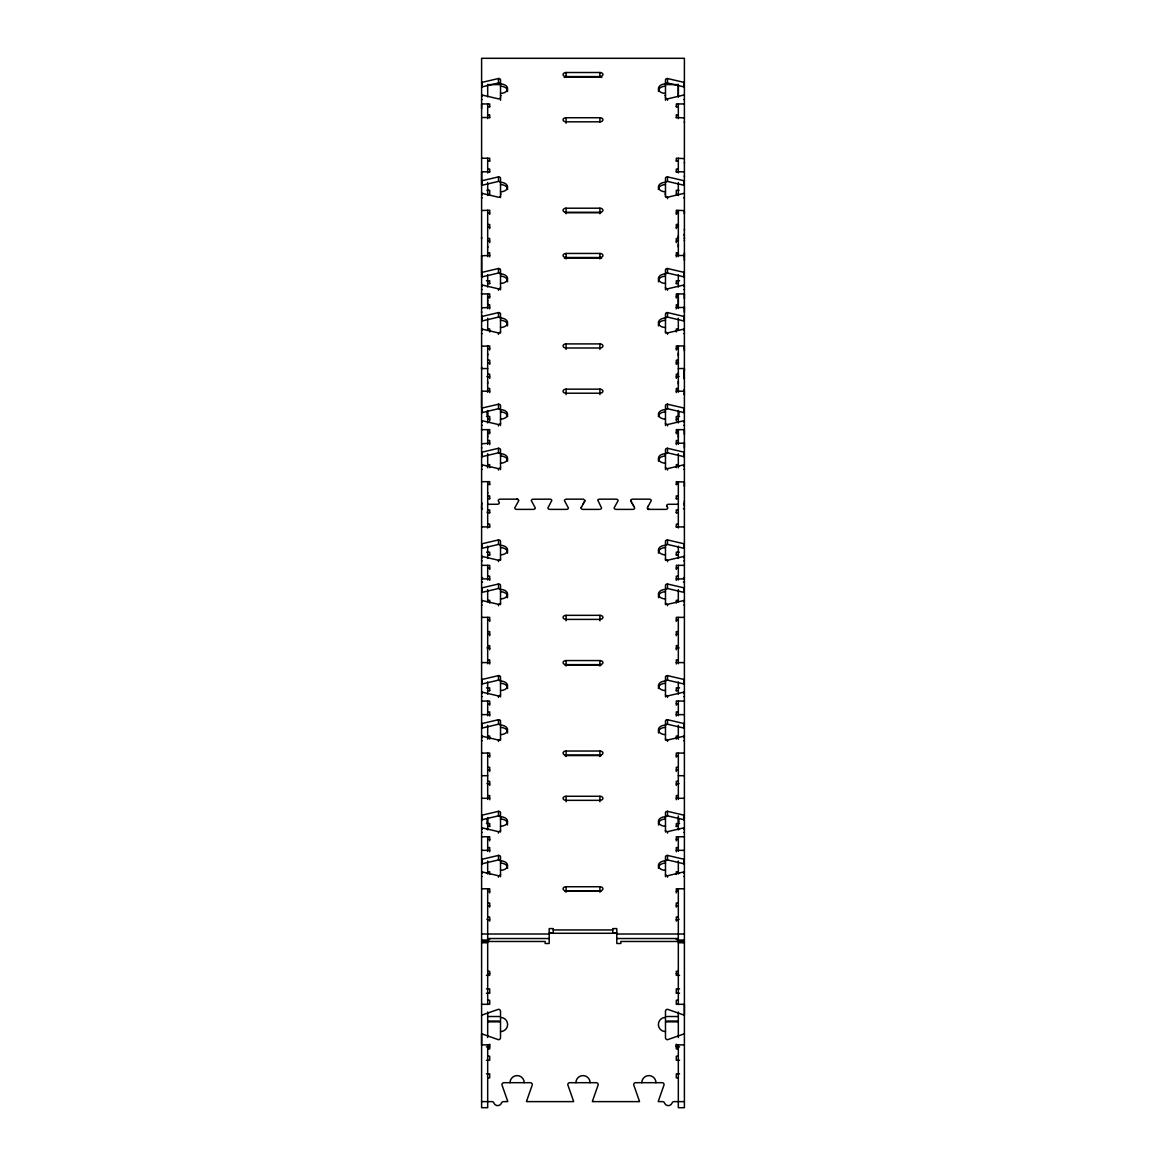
<?xml version="1.0" encoding="UTF-8"?>
<svg xmlns="http://www.w3.org/2000/svg" width="1166" height="1166" viewBox="0 0 1166 1166"><rect width="100%" height="100%" fill="white"/><g stroke="black" fill="none" stroke-linecap="round" stroke-linejoin="round"><path stroke-width="1.5" d="M481.602 307.78L489.705 307.503M481.602 294.211L481.602 293.366M481.602 255.762L489.705 255.485M481.602 210.521L489.705 210.244L489.705 214.369M481.602 504.907L482.097 503.144M481.602 448.283L481.602 447.452M481.602 443.765L489.705 443.211M481.602 429.919L481.602 429.073M481.602 367.29L481.602 368.85M481.602 346.229L489.705 345.952L489.705 350.077M481.602 312.59L481.602 311.745M481.602 237.383L481.602 238.797M481.602 255.485L481.602 276.896A2.026 1.355 0 0 0 482.17 276.838L498.494 273.019A2.026 1.355 0 0 1 500.52 274.374M481.602 108.467L481.602 103.949L489.705 103.949L489.705 106.951M487.68 493.335L487.68 492.606M487.68 436.929L487.68 435.909M487.68 434.393L487.68 433.373M487.68 383.425L487.68 381.982M487.68 355.149L487.68 353.706M487.68 303.772L487.68 302.752M487.68 301.222L487.68 300.201M487.68 298.685L487.68 297.665M487.68 247.717L487.68 246.274M487.68 190.466L487.68 189.271M676.295 1044.153L676.295 1046.864L679.545 1046.864M678.32 295.814L676.295 296.645M678.32 294.692L678.32 295.435M678.32 256.607L678.32 210.623M678.32 213.261L678.32 214.019M678.32 212.125L678.32 212.882M678.32 211.002L678.32 211.76M678.32 483.54L678.32 484.298M678.32 482.418L678.32 483.161M678.32 444.333L678.32 430.021M678.32 442.366L678.32 443.59M678.32 435.574L678.32 437.265M678.32 432.659L678.32 434.729M678.32 431.522L676.295 432.353M678.32 430.385L678.32 431.143M678.32 392.315L678.32 389.779M678.32 381.297L678.32 384.124M678.32 375.641L678.32 372.814M678.32 364.331L678.32 361.504M678.32 353.021L678.32 355.849M678.32 347.832L678.32 348.59M678.32 306.658L678.32 307.882M678.32 302.417L678.32 304.107M678.32 299.866L678.32 301.571M678.32 297.33L678.32 299.021M678.32 247.003L678.32 244.175M678.32 240.881L678.32 240.079M678.32 235.692L678.32 238.52L676.295 238.52L676.295 242.645M678.32 891.043L676.295 891.494M678.32 580.041L678.32 565.35M678.32 528.023L678.32 482.039M684.398 260.382L684.398 259.624M684.398 258.502L684.398 259.246M684.398 257.365L684.398 258.123M684.398 256.228L684.398 256.986M684.398 213.261L684.398 214.019M684.398 212.125L684.398 212.882M684.398 211.002L684.398 211.76M684.398 175.935L684.398 176.693M684.398 162.365L684.398 163.123M684.398 121.658L684.398 122.415M684.398 505.971L683.903 503.144M684.398 486.557L684.398 485.799M684.398 484.677L684.398 485.42M684.398 483.54L684.398 484.298M684.398 482.418L684.398 483.161M684.398 448.108L684.398 447.35M684.398 446.228L684.398 446.972M684.398 445.091L684.398 445.849M684.398 443.969L684.398 444.712M684.398 443.59L684.398 442.366M684.398 434.539L684.398 433.781M684.398 433.402L684.398 432.659M684.398 431.522L684.398 432.28M684.398 394.195L684.398 394.953M684.398 393.073L684.019 393.86M684.398 391.936L684.398 392.694M684.398 391.572L684.019 389.677M684.019 378.746L684.019 370.832M684.398 370.977L684.398 368.5L678.32 368.573M684.398 350.849L684.398 350.091M684.398 349.727L684.398 348.969M684.398 312.401L684.398 311.643M684.398 310.52L684.398 311.264M684.398 309.384L684.398 310.141M684.398 308.261L684.398 309.005M684.398 307.882L684.398 306.658M684.398 298.831L684.398 298.073M684.398 296.951L684.398 297.694M684.398 295.814L684.398 296.572M684.398 294.692L684.398 295.435M684.398 255.864L684.398 252.658M684.398 240.881L684.398 240.079M684.398 238.797L684.398 237.383M684.398 229.381L684.398 230.183M684.398 500.884L684.398 501.584M600.592 509.163L601.233 508.711A2.026 1.355 0 0 0 601.452 507.72L597.735 500.054A2.026 1.355 0 0 1 599.543 499.165L616.042 499.165A2.026 1.355 0 0 1 617.98 500.914L614.497 507.225M531.404 500.287L531.536 499.981A2.026 1.355 0 0 1 532.818 499.223L549.798 499.165A2.026 1.355 0 0 1 551.81 500.447L547.947 507.866A2.026 1.355 0 0 0 549.958 509.396L566.472 509.382A2.026 1.355 0 0 0 568.381 507.953L564.577 500.914A2.026 1.355 0 0 1 564.767 499.835L565.714 499.267M518.695 500.608L518.695 500.608A2.026 1.355 0 0 0 516.669 499.165M581.105 507.72L581.601 506.802M614.263 507.647L614.19 508.114A2.026 1.355 0 0 0 616.216 509.396L632.599 509.396A2.026 1.355 0 0 0 634.421 508.653L634.625 508.187A2.026 1.355 0 0 0 634.596 507.793L630.806 500.841A1.938 1.297 0 0 1 630.748 500.447M531.419 500.841L535.194 507.72A2.026 1.355 0 0 1 533.226 509.396L516.713 509.382A2.026 1.355 0 0 1 515.518 509.076L514.978 508.58A2.026 1.355 0 0 1 514.833 507.793L518.608 500.914M581.134 507.647L584.924 500.68L584.399 501.744M583.233 503.858L583.7 503.012M647.859 506.802L648.325 505.957M666.981 506.394L666.879 506.204A2.026 1.355 0 0 1 667.069 504.863L667.579 504.514A2.026 1.355 0 0 1 668.73 504.28L678.32 504.28M481.602 82.392A2.026 1.355 0 0 0 482.17 82.334L498.494 78.516A2.026 1.355 0 0 1 500.52 79.871L500.52 100.261M481.602 86.911A2.026 1.355 0 0 0 482.17 86.852L498.494 83.034A2.026 1.355 0 0 1 500.52 84.389M665.48 97.507A2.026 1.355 0 0 0 667.506 98.862L683.83 95.044A2.026 1.355 0 0 1 684.398 94.985M481.602 180.759A2.026 1.355 0 0 0 482.17 180.701L498.494 176.868A2.026 1.355 0 0 1 500.52 178.238L500.52 197.564M489.705 171.796L481.602 171.796L481.602 185.277A2.026 1.355 0 0 0 482.17 185.219L498.494 181.4A2.026 1.355 0 0 1 500.52 182.756M665.48 195.873A2.026 1.355 0 0 0 667.506 197.229L683.83 193.41A2.026 1.355 0 0 1 684.398 193.352M481.602 272.378A2.026 1.355 0 0 0 482.17 272.319L498.494 268.501A2.026 1.355 0 0 1 500.52 269.856L500.52 289.809M481.602 316.452A2.026 1.355 0 0 0 482.17 316.409L498.494 312.575A2.026 1.355 0 0 1 500.52 313.931L500.52 332.995M481.602 320.985A2.026 1.355 0 0 0 482.17 320.927L498.494 317.108A2.026 1.355 0 0 1 500.52 318.464M665.48 287.492A2.026 1.355 0 0 0 667.506 288.847L683.83 285.029A2.026 1.355 0 0 1 684.398 284.97M665.48 331.581A2.026 1.355 0 0 0 667.506 332.937L683.83 329.118A2.026 1.355 0 0 1 684.398 329.06M489.705 391.193L481.602 391.193L481.602 408.085A2.026 1.355 0 0 0 482.17 408.027L498.494 404.208A2.026 1.355 0 0 1 500.52 405.564L500.52 425.517M481.602 412.604A2.026 1.355 0 0 0 482.17 412.545L498.494 408.727A2.026 1.355 0 0 1 500.52 410.082M481.602 452.16A2.026 1.355 0 0 0 482.17 452.116L498.494 448.283A2.026 1.355 0 0 1 500.52 449.639L500.52 469.606M481.602 456.693A2.026 1.355 0 0 0 482.17 456.635L498.494 452.802A2.026 1.355 0 0 1 500.52 454.172M665.48 423.2A2.026 1.355 0 0 0 667.506 424.555L683.83 420.737A2.026 1.355 0 0 1 684.398 420.678M665.48 467.289A2.026 1.355 0 0 0 667.506 468.645L683.83 464.826A2.026 1.355 0 0 1 684.398 464.768M481.602 543.793A2.026 1.355 0 0 0 482.17 543.735L498.494 539.916A2.026 1.355 0 0 1 500.52 541.272L500.52 560.321M481.602 548.312A2.026 1.355 0 0 0 482.17 548.253L498.494 544.435A2.026 1.355 0 0 1 500.52 545.79M481.602 587.868A2.026 1.355 0 0 0 482.17 587.81L498.494 583.991A2.026 1.355 0 0 1 500.52 585.347L500.52 604.688M481.602 592.401A2.026 1.355 0 0 0 482.17 592.343L498.494 588.509A2.026 1.355 0 0 1 500.52 589.865M665.48 558.908A2.026 1.355 0 0 0 667.506 560.263L683.83 556.444A2.026 1.355 0 0 1 684.398 556.386M665.48 602.997A2.026 1.355 0 0 0 667.506 604.352L683.83 600.534A2.026 1.355 0 0 1 684.398 600.475M481.602 679.501A2.026 1.355 0 0 0 482.17 679.443L498.494 675.61A2.026 1.355 0 0 1 500.52 676.98L500.52 696.933M481.602 684.019A2.026 1.355 0 0 0 482.17 683.961L498.494 680.142A2.026 1.355 0 0 1 500.52 681.498M481.602 723.576A2.026 1.355 0 0 0 482.17 723.518L498.494 719.699A2.026 1.355 0 0 1 500.52 721.054L500.52 740.119M481.602 728.094A2.026 1.355 0 0 0 482.17 728.05L498.494 724.217A2.026 1.355 0 0 1 500.52 725.573M665.48 694.615A2.026 1.355 0 0 0 667.506 695.971L683.83 692.152A2.026 1.355 0 0 1 684.398 692.094M665.48 738.705A2.026 1.355 0 0 0 667.506 740.06L683.83 736.227A2.026 1.355 0 0 1 684.398 736.183M481.602 815.209A2.026 1.355 0 0 0 482.17 815.151L498.494 811.317A2.026 1.355 0 0 1 500.52 812.673L500.52 832.014M481.602 819.727A2.026 1.355 0 0 0 482.17 819.669L498.494 815.85A2.026 1.355 0 0 1 500.52 817.206M481.602 859.284A2.026 1.355 0 0 0 482.17 859.225L498.494 855.407A2.026 1.355 0 0 1 500.52 856.762L500.52 876.715M481.602 863.802A2.026 1.355 0 0 0 482.17 863.744L498.494 859.925A2.026 1.355 0 0 1 500.52 861.28M665.48 830.323A2.026 1.355 0 0 0 667.506 831.679L683.83 827.86A2.026 1.355 0 0 1 684.398 827.802M665.48 874.398A2.026 1.355 0 0 0 667.506 875.768L683.83 871.935A2.026 1.355 0 0 1 684.398 871.877M599.484 509.396L583.087 509.396A2.026 1.355 0 0 1 582.504 509.338L581.863 509.119A2.026 1.355 0 0 1 581.528 508.901L581.091 508.274M566.516 499.165L583.029 499.165A2.026 1.355 0 0 1 583.496 499.223L584.924 500.36M566.093 72.511L599.907 72.511A3.046 2.04 0 0 1 602.939 74.537A3.046 2.04 0 0 1 599.907 76.577L566.093 76.577A3.046 2.04 0 0 1 563.061 74.537A3.046 2.04 0 0 1 566.093 72.511L566.093 77.029A3.046 2.04 0 0 0 564.184 77.481M566.093 77.029L599.907 77.029A3.046 2.04 0 0 1 601.816 77.481M487.68 84.593L499.587 84.593M666.413 84.593L678.32 84.593L678.32 96.836L678.32 84.404M684.398 103.949L676.295 103.949L676.295 106.951M487.68 106.66L489.705 106.66M676.295 106.66L678.32 106.66M487.68 114.793L489.705 114.793L489.705 117.81M678.32 114.793L676.295 114.793L676.295 117.81M481.602 117.518L489.705 117.518M676.295 117.518L684.398 117.897M566.093 117.737L599.907 117.737A3.046 2.04 0 0 1 602.939 119.777A3.046 2.04 0 0 1 599.907 121.818L566.093 121.818A3.046 2.04 0 0 1 563.061 119.777A3.046 2.04 0 0 1 566.093 117.737L566.093 123.217M481.602 158.226L489.705 158.226L489.705 161.243M487.68 160.937L489.705 160.937M676.295 160.937L678.32 160.937M487.68 169.085L489.705 169.085L489.705 172.102M678.32 169.085L676.295 169.085L676.295 172.102M676.295 171.796L684.398 171.796M486.922 190.335L489.705 190.335L489.705 194.387L487.68 194.387M679.078 190.335L676.295 190.335L676.295 194.387L678.32 194.387M566.093 208.204L599.907 208.204A3.046 2.04 0 0 1 602.939 210.244A3.046 2.04 0 0 1 599.907 212.285L566.093 212.285A3.046 2.04 0 0 1 563.061 210.244A3.046 2.04 0 0 1 566.093 208.204L566.093 213.699M487.68 212.955L489.705 212.955M676.295 212.955L678.32 212.955M487.68 224.499L489.705 224.499L489.705 228.623M487.68 227.21L489.705 227.21M676.295 227.21L678.32 227.21L678.32 224.382L676.295 224.499L676.295 228.623M683.903 234.395L684.398 235.838M487.68 238.52L489.705 238.52L489.705 242.645M487.68 241.231L489.705 241.231M676.295 241.231L678.32 241.231M487.68 252.774L489.705 252.774L489.705 256.899M566.093 253.445L599.907 253.445A3.046 2.04 0 0 1 602.939 255.485A3.046 2.04 0 0 1 599.907 257.511L566.093 257.511A3.046 2.04 0 0 1 563.061 255.485A3.046 2.04 0 0 1 566.093 253.445L566.093 258.925M676.295 255.485L684.398 255.485M486.47 280.773L489.705 280.773L489.705 283.775M679.545 280.773L676.295 280.773L676.295 283.775M487.68 283.484L489.705 283.484M676.295 283.484L678.32 283.484M481.602 293.934L489.705 293.934L489.705 298.059M487.68 296.645L489.705 296.645M487.68 304.792L489.705 304.792L489.705 308.917M678.32 304.792L676.295 304.792L676.295 308.917M676.295 307.503L684.398 307.503M487.68 328.943L489.705 328.943L489.705 331.96M678.32 328.943L676.295 328.943L676.295 331.96M566.093 343.912L599.907 343.912A3.046 2.04 0 0 1 602.939 345.952A3.046 2.04 0 0 1 599.907 347.993L566.093 347.993A3.046 2.04 0 0 1 563.061 345.952A3.046 2.04 0 0 1 566.093 343.912L566.093 349.406M684.019 347.76L684.398 348.59M487.68 348.663L489.705 348.663M676.295 348.663L678.32 348.663M487.68 360.207L489.705 360.207L489.705 364.331M678.32 360.207L676.295 360.207L676.295 364.331M487.68 362.918L489.705 362.918M676.295 362.918L678.32 362.918M481.602 368.573L487.68 368.573M487.68 374.228L489.705 374.228L489.705 378.352M678.32 374.228L676.295 374.228L676.295 378.352M486.922 376.487L487.68 376.487M678.32 376.487L679.078 376.487M487.68 376.939L489.705 376.939M676.295 376.939L678.32 376.939M487.68 388.467L489.705 388.467L489.705 392.607M678.32 388.467L676.295 388.467L676.295 392.607M566.093 389.153L599.907 389.153A3.046 2.04 0 0 1 602.939 391.193A3.046 2.04 0 0 1 599.907 393.219L566.093 393.219A3.046 2.04 0 0 1 563.061 391.193A3.046 2.04 0 0 1 566.093 389.153L566.093 394.633M676.295 391.193L684.398 391.193M486.922 412.254L487.68 412.254M678.32 412.254L679.078 412.254M486.922 413.755L487.68 413.755M678.32 413.755L679.078 413.755M486.922 414.965L487.68 414.965M678.32 414.965L679.078 414.965M486.47 416.481L489.705 416.481L489.705 420.999M679.545 416.481L676.295 416.481L676.295 420.999M487.68 419.192L489.705 419.192M676.295 419.192L678.32 419.192M481.602 429.642L489.705 429.642L489.705 433.767M684.019 430.283L684.398 431.143M487.68 432.353L489.705 432.353M487.68 440.5L489.705 440.5L489.705 444.625M678.32 440.5L676.295 440.5L676.295 444.625M676.295 443.211L684.398 443.211M487.68 464.651L489.705 464.651L489.705 467.668M678.32 464.651L676.295 464.651L676.295 467.668M486.922 465.861L487.68 465.861M678.32 465.861L679.078 465.861M481.602 481.66L489.705 481.66L489.705 484.677M487.68 484.371L489.705 484.371M676.295 484.371L678.32 484.371M487.68 495.914L489.705 495.914L489.705 498.917M678.32 495.914L676.295 495.914L676.295 498.917M487.68 498.625L489.705 498.625M676.295 498.625L678.32 498.625M649.331 509.396A2.026 1.355 0 0 1 647.392 507.647L651.109 500.914A2.026 1.355 0 0 0 651.022 499.981L650.482 499.485A2.026 1.355 0 0 0 649.287 499.165L632.774 499.165A2.026 1.355 0 0 0 630.777 500.753L630.806 500.841M487.68 504.28L497.27 504.28A2.026 1.355 0 0 0 499.179 502.444L498.334 500.914A2.026 1.355 0 0 1 500.272 499.165L517.587 499.165A4.883 3.265 0 0 1 518.083 499.544L518.287 499.704M482.578 508.799L481.602 508.799L481.602 505.621M683.422 508.799L684.398 508.085M487.68 509.936L489.705 509.936L489.705 512.953M678.32 509.936L676.295 509.936L676.295 512.953M486.922 512.195L487.68 512.195M487.68 512.646L489.705 512.646M676.295 512.646L678.32 512.646M487.68 524.175L489.705 524.175L489.705 527.192M678.32 524.175L676.295 524.175L676.295 527.192M481.602 526.901L489.705 526.901M676.295 526.901L684.398 526.901M486.659 552.174L489.705 552.174L489.705 555.191M679.341 552.174L676.295 552.174L676.295 555.191M487.68 554.899L489.705 554.899M676.295 554.899L678.32 554.899M481.602 565.35L489.705 565.35L489.705 569.474M684.398 565.35L676.295 565.35L676.295 569.474M487.68 568.061L489.705 568.061M676.295 568.061L678.32 568.061M487.68 576.208L489.705 576.208L489.705 580.333M678.32 576.208L676.295 576.208L676.295 580.333M481.602 577.622L482.578 577.622M683.422 577.622L684.398 577.622M481.602 578.919L489.705 578.919M676.295 578.919L684.398 578.919M481.602 582.14L482.578 582.14M683.422 582.14L684.398 582.14M487.68 600.359L489.705 600.359L489.705 603.07M678.32 600.359L676.295 600.359L676.295 603.07M566.093 615.327L599.907 615.327A3.046 2.04 0 0 1 602.939 617.368A3.046 2.04 0 0 1 599.907 619.394L566.093 619.394A3.046 2.04 0 0 1 563.061 617.368A3.046 2.04 0 0 1 566.093 615.327L566.093 620.808M481.602 617.368L489.705 617.368L489.705 621.493M684.398 617.368L676.295 617.368L676.295 621.493M487.68 620.079L489.705 620.079M676.295 620.079L678.32 620.079M487.68 631.608L489.705 631.608L489.705 635.747M678.32 631.608L676.295 631.608L676.295 635.747M487.68 634.333L489.705 634.333M676.295 634.333L678.32 634.333M487.68 645.643L489.705 645.643L489.705 649.768M678.32 645.643L676.295 645.643L676.295 649.768M486.922 647.902L487.68 647.902M678.32 647.902L679.078 647.902M487.68 648.354L489.705 648.354M676.295 648.354L678.32 648.354M487.68 659.883L489.705 659.883L489.705 664.008M678.32 659.883L676.295 659.883L676.295 664.008M566.093 660.568L599.907 660.568A3.046 2.04 0 0 1 602.939 662.594A3.046 2.04 0 0 1 599.907 664.635L566.093 664.635A3.046 2.04 0 0 1 563.061 662.594A3.046 2.04 0 0 1 566.093 660.568L566.093 666.048M481.602 662.594L489.705 662.594M676.295 662.594L684.398 662.594M486.47 687.882L489.705 687.882L489.705 690.899M679.545 687.882L676.295 687.882L676.295 690.899M487.68 690.607L489.705 690.607M676.295 690.607L678.32 690.607M481.602 701.058L489.705 701.058L489.705 705.182M684.398 701.058L676.295 701.058L676.295 705.182M487.68 703.768L489.705 703.768M676.295 703.768L678.32 703.768M487.68 711.901L489.705 711.901L489.705 716.041M678.32 711.901L676.295 711.901L676.295 716.041M481.602 714.627L489.705 714.627M676.295 714.627L684.398 714.627M487.68 736.067L489.705 736.067L489.705 739.084M678.32 736.067L676.295 736.067L676.295 739.084M566.093 751.035L599.907 751.035A3.046 2.04 0 0 1 602.939 753.076A3.046 2.04 0 0 1 599.907 755.102L566.093 755.102A3.046 2.04 0 0 1 563.061 753.076A3.046 2.04 0 0 1 566.093 751.035L566.093 756.515M481.602 753.076L489.705 753.076L489.705 757.2M684.398 753.076L676.295 753.076L676.295 757.2M487.68 755.787L489.705 755.787M676.295 755.787L678.32 755.787M487.68 767.315L489.705 767.315L489.705 771.455M678.32 767.315L676.295 767.315L676.295 771.455M487.68 770.041L489.705 770.041M676.295 770.041L678.32 770.041M481.602 775.696L487.68 775.696M678.32 775.696L684.398 775.696M487.68 781.351L489.705 781.351L489.705 785.476M678.32 781.351L676.295 781.351L676.295 785.476M486.922 783.61L487.68 783.61M678.32 783.61L679.078 783.61M487.68 784.062L489.705 784.062M676.295 784.062L678.32 784.062M487.68 795.591L489.705 795.591L489.705 799.716M678.32 795.591L676.295 795.591L676.295 799.716M566.093 796.276L599.907 796.276A3.046 2.04 0 0 1 602.939 798.302A3.046 2.04 0 0 1 599.907 800.342L566.093 800.342A3.046 2.04 0 0 1 563.061 798.302A3.046 2.04 0 0 1 566.093 796.276L566.093 801.756M481.602 798.302L489.705 798.302M676.295 798.302L684.398 798.302M486.922 819.377L487.68 819.377M678.32 819.377L679.078 819.377M486.922 820.879L487.68 820.879M678.32 820.879L679.078 820.879M486.922 822.088L487.68 822.088M678.32 822.088L679.078 822.088M486.47 823.59L489.705 823.59L489.705 826.607M679.545 823.59L676.295 823.59L676.295 826.607M487.68 826.3L489.705 826.3M676.295 826.3L678.32 826.3M486.922 829.026L487.68 829.026M678.32 829.026L679.078 829.026M486.922 829.172L487.68 829.172M678.32 829.172L679.078 829.172M481.602 836.751L489.705 836.751L489.705 840.89M684.398 836.751L676.295 836.751L676.295 840.89M487.68 839.476L489.705 839.476M676.295 839.476L678.32 839.476M487.68 847.609L489.705 847.609L489.705 851.734M678.32 847.609L676.295 847.609L676.295 851.734M481.602 850.335L489.705 850.335M676.295 850.335L684.398 850.335M487.68 871.774L489.705 871.774L489.705 874.485M678.32 871.774L676.295 871.774L676.295 874.485M486.922 872.97L487.68 872.97M678.32 872.97L679.078 872.97M566.093 886.743L599.907 886.743A3.046 2.04 0 0 1 602.939 888.783A3.046 2.04 0 0 1 599.907 890.809L566.093 890.809A3.046 2.04 0 0 1 563.061 888.783A3.046 2.04 0 0 1 566.093 886.743L566.093 892.223M481.602 888.783L489.705 888.783L489.705 892.908M684.398 888.783L676.295 888.783L676.295 892.908M487.68 891.494L489.705 891.494M487.68 903.023L489.705 903.023L489.705 907.148M678.32 903.023L676.295 903.023L676.295 907.148M487.68 905.734L489.705 905.734M676.295 905.734L678.32 905.734M487.68 917.044L489.705 917.044L489.705 921.184M678.32 917.044L676.295 917.044L676.295 921.184M486.922 919.318L487.68 919.318M678.32 919.318L679.078 919.318M487.68 919.77L489.705 919.77M676.295 919.77L678.32 919.77M553.252 929.943L612.748 929.943M549.201 933.106L553.252 933.106M612.748 933.106L616.799 933.106M549.201 933.281L616.799 933.281M481.602 934.01L549.201 934.01M616.799 934.01L684.398 934.01M487.68 938.528L549.201 938.528M616.799 938.528L678.32 938.528M487.68 939.621L489.705 939.621M676.295 939.621L678.32 939.621M481.602 940.044L487.68 940.044M678.32 940.044L684.398 940.044M481.602 941.326L487.68 941.326M678.32 941.326L684.398 941.326M487.68 941.472L545.149 941.472L545.149 943.498L549.201 943.498L549.201 928.588L553.252 928.588L553.252 933.368M678.32 941.472L620.851 941.472L620.851 943.498L616.799 943.498L616.799 928.588L612.748 928.588L612.748 933.368M481.602 942.755L487.68 942.755M678.32 942.755L684.398 942.755M487.68 971.307L489.705 971.307L489.705 975.359L486.47 975.359M678.32 971.307L676.295 971.307L676.295 975.359L679.545 975.359M487.68 973.552L489.705 973.552M676.295 973.552L678.32 973.552M486.47 988.885L489.705 988.885L489.705 992.936L487.68 992.936M679.545 988.885L676.295 988.885L676.295 992.936L678.32 992.936M486.47 993.228L489.705 993.228M676.295 993.228L679.545 993.228M487.68 1000.253L489.705 1000.253L489.705 1004.305L481.602 1004.305M678.32 1000.253L676.295 1000.253L676.295 1004.305L684.398 1004.305L684.398 1015.09A2.026 2.026 0 0 1 683.83 1015.003L667.506 1009.29A2.026 2.026 0 0 0 665.48 1011.316L665.48 1037.682A2.026 2.026 0 0 0 667.506 1039.708L683.83 1033.994A2.026 2.026 0 0 1 684.398 1033.921M487.68 1016.519L499.208 1016.519M666.792 1016.519L678.32 1016.519M487.68 1021.052L499.208 1021.052M666.792 1021.052L678.32 1021.052M487.68 1021.839L500.243 1021.839M665.757 1021.839L678.32 1021.839M489.705 1044.867L481.602 1044.867L481.602 1033.921A2.026 2.026 0 0 1 482.17 1033.994L498.494 1039.708A2.026 2.026 0 0 0 500.52 1037.682L500.52 1011.316A2.026 2.026 0 0 0 498.494 1009.29L482.17 1015.003A2.026 2.026 0 0 1 481.602 1015.09M684.398 1044.867L676.295 1044.867L676.295 1048.919L678.32 1048.919M486.47 1046.864L489.705 1046.864M487.68 1048.919L489.705 1048.919L489.705 1044.153M487.68 1056.236L489.705 1056.236L489.705 1060.288L486.47 1060.288M678.32 1056.236L676.295 1056.236L676.295 1060.288L679.545 1060.288M486.47 1073.813L489.705 1073.813L489.705 1077.865L487.68 1077.865M679.545 1073.813L676.295 1073.813L676.295 1077.865L678.32 1077.865M481.602 1101.622L491.95 1101.622A2.026 2.026 0 0 1 493.874 1102.963A4.052 4.052 0 0 0 501.511 1102.963A2.026 2.026 0 0 1 503.435 1101.622L507.706 1101.622A2.026 2.026 0 0 0 507.618 1101.039L501.905 1084.715A2.026 2.026 0 0 1 503.945 1082.689L530.297 1082.689A2.026 2.026 0 0 1 532.337 1084.715L526.624 1101.039A2.026 2.026 0 0 0 526.536 1101.622L573.585 1101.622A2.026 2.026 0 0 0 573.497 1101.039L567.784 1084.715A2.026 2.026 0 0 1 569.824 1082.689L596.176 1082.689A2.026 2.026 0 0 1 598.216 1084.715L592.503 1101.039A2.026 2.026 0 0 0 592.415 1101.622L639.464 1101.622A2.026 2.026 0 0 0 639.376 1101.039L633.663 1084.715A2.026 2.026 0 0 1 635.703 1082.689L662.069 1082.689A2.026 2.026 0 0 1 664.095 1084.715L658.382 1101.039A2.026 2.026 0 0 0 658.294 1101.622L662.565 1101.622A2.026 2.026 0 0 1 664.489 1102.963A4.052 4.052 0 0 0 672.126 1102.963A2.026 2.026 0 0 1 674.05 1101.622L684.398 1101.622M665.48 100.261L665.48 79.871A2.026 1.355 0 0 1 667.506 78.516L683.83 82.334A2.026 1.355 0 0 0 684.398 82.392M665.48 84.389A2.026 1.355 0 0 1 667.506 83.034L683.83 86.852A2.026 1.355 0 0 0 684.398 86.911M481.602 94.985A2.026 1.355 0 0 1 482.17 95.044L498.494 98.862A2.026 1.355 0 0 0 500.52 97.507M665.48 196.865L665.48 178.238A2.026 1.355 0 0 1 667.506 176.868L683.83 180.701A2.026 1.355 0 0 0 684.398 180.759M665.48 182.756A2.026 1.355 0 0 1 667.506 181.4L683.83 185.219A2.026 1.355 0 0 0 684.398 185.277M481.602 193.352A2.026 1.355 0 0 1 482.17 193.41L498.494 197.229A2.026 1.355 0 0 0 500.52 195.873M665.48 289.809L665.48 269.856A2.026 1.355 0 0 1 667.506 268.501L683.83 272.319A2.026 1.355 0 0 0 684.398 272.378M665.48 274.374A2.026 1.355 0 0 1 667.506 273.019L683.83 276.838A2.026 1.355 0 0 0 684.398 276.896M665.48 332.995L665.48 313.931A2.026 1.355 0 0 1 667.506 312.575L683.83 316.409A2.026 1.355 0 0 0 684.398 316.452M665.48 318.464A2.026 1.355 0 0 1 667.506 317.108L683.83 320.927A2.026 1.355 0 0 0 684.398 320.985M481.602 284.97A2.026 1.355 0 0 1 482.17 285.029L498.494 288.847A2.026 1.355 0 0 0 500.52 287.492M481.602 329.06A2.026 1.355 0 0 1 482.17 329.118L498.494 332.937A2.026 1.355 0 0 0 500.52 331.581M665.48 425.517L665.48 405.564A2.026 1.355 0 0 1 667.506 404.208L683.83 408.027A2.026 1.355 0 0 0 684.398 408.085M665.48 410.082A2.026 1.355 0 0 1 667.506 408.727L683.83 412.545A2.026 1.355 0 0 0 684.398 412.604M665.48 469.606L665.48 449.639A2.026 1.355 0 0 1 667.506 448.283L683.83 452.116A2.026 1.355 0 0 0 684.398 452.16M665.48 454.172A2.026 1.355 0 0 1 667.506 452.802L683.83 456.635A2.026 1.355 0 0 0 684.398 456.693M481.602 420.678A2.026 1.355 0 0 1 482.17 420.737L498.494 424.555A2.026 1.355 0 0 0 500.52 423.2M481.602 464.768A2.026 1.355 0 0 1 482.17 464.826L498.494 468.645A2.026 1.355 0 0 0 500.52 467.289M665.48 560.321L665.48 541.272A2.026 1.355 0 0 1 667.506 539.916L683.83 543.735A2.026 1.355 0 0 0 684.398 543.793M665.48 545.79A2.026 1.355 0 0 1 667.506 544.435L683.83 548.253A2.026 1.355 0 0 0 684.398 548.312M665.48 604.688L665.48 585.347A2.026 1.355 0 0 1 667.506 583.991L683.83 587.81A2.026 1.355 0 0 0 684.398 587.868M665.48 589.865A2.026 1.355 0 0 1 667.506 588.509L683.83 592.343A2.026 1.355 0 0 0 684.398 592.401M481.602 556.386A2.026 1.355 0 0 1 482.17 556.444L498.494 560.263A2.026 1.355 0 0 0 500.52 558.908M481.602 600.475A2.026 1.355 0 0 1 482.17 600.534L498.494 604.352A2.026 1.355 0 0 0 500.52 602.997M665.48 696.933L665.48 676.98A2.026 1.355 0 0 1 667.506 675.61L683.83 679.443A2.026 1.355 0 0 0 684.398 679.501M665.48 681.498A2.026 1.355 0 0 1 667.506 680.142L683.83 683.961A2.026 1.355 0 0 0 684.398 684.019M665.48 740.119L665.48 721.054A2.026 1.355 0 0 1 667.506 719.699L683.83 723.518A2.026 1.355 0 0 0 684.398 723.576M665.48 725.573A2.026 1.355 0 0 1 667.506 724.217L683.83 728.05A2.026 1.355 0 0 0 684.398 728.094M481.602 692.094A2.026 1.355 0 0 1 482.17 692.152L498.494 695.971A2.026 1.355 0 0 0 500.52 694.615M481.602 736.183A2.026 1.355 0 0 1 482.17 736.227L498.494 740.06A2.026 1.355 0 0 0 500.52 738.705M665.48 832.014L665.48 812.673A2.026 1.355 0 0 1 667.506 811.317L683.83 815.151A2.026 1.355 0 0 0 684.398 815.209M665.48 817.206A2.026 1.355 0 0 1 667.506 815.85L683.83 819.669A2.026 1.355 0 0 0 684.398 819.727M665.48 876.715L665.48 856.762A2.026 1.355 0 0 1 667.506 855.407L683.83 859.225A2.026 1.355 0 0 0 684.398 859.284M665.48 861.28A2.026 1.355 0 0 1 667.506 859.925L683.83 863.744A2.026 1.355 0 0 0 684.398 863.802M481.602 827.802A2.026 1.355 0 0 1 482.17 827.86L498.494 831.679A2.026 1.355 0 0 0 500.52 830.323M481.602 871.877A2.026 1.355 0 0 1 482.17 871.935L498.494 875.768A2.026 1.355 0 0 0 500.52 874.398M647.713 508.842L647.902 509.017A4.883 3.265 0 0 0 648.354 509.367L665.728 509.396A2.026 1.355 0 0 0 667.724 507.793L666.821 506.102M631.52 502.167L631.068 501.336M632.686 504.28L632.22 503.435M633.852 506.379L633.386 505.534M684.398 158.605L676.295 158.226L676.295 161.243M684.398 210.623L676.295 210.244L676.295 214.369M684.398 294.779L684.398 293.934L676.295 293.934L676.295 298.059M684.398 347.453L684.398 345.952L676.295 345.952L676.295 350.077M684.398 430.487L684.398 429.642L676.295 429.642L676.295 433.767M684.398 482.039L676.295 481.66L676.295 484.677M678.32 255.864L678.32 252.658L676.295 252.774L676.295 256.899M678.32 293.934L678.32 294.779M678.32 347.453L678.32 345.952L678.32 391.295M678.32 429.642L678.32 430.487M683.83 82.334L683.83 86.852M683.83 180.701L683.83 185.219M683.83 272.319L683.83 276.838M683.83 285.029L683.83 286.442M683.83 316.409L683.83 320.927M683.83 329.118L683.83 330.532M683.83 408.027L683.83 412.545M683.83 420.737L683.83 422.15M683.83 452.116L683.83 456.635M683.83 464.826L683.83 466.24M683.83 543.735L683.83 548.253M683.83 556.444L683.83 557.858M683.83 587.81L683.83 592.343M683.83 600.534L683.83 601.947M683.83 679.443L683.83 683.961M683.83 692.152L683.83 693.566M683.83 723.518L683.83 728.05M683.83 736.227L683.83 737.641M683.83 815.151L683.83 819.669M683.83 827.86L683.83 829.274M683.83 859.225L683.83 863.744M683.83 871.935L683.83 873.349M678.32 103.949L678.32 118.641M678.32 158.226L678.32 172.932M678.32 182.508L678.32 195.465M678.32 274.753L678.32 287.055M678.32 294.313L678.32 308.465M678.32 318.216L678.32 330.386M678.32 410.461L678.32 422.937M678.32 453.734L678.32 467.828M678.32 546.169L678.32 558.456M678.32 589.632L678.32 601.787M678.32 617.368L678.32 663.731M678.32 681.877L678.32 694.164M678.32 701.058L678.32 715.749M678.32 725.339L678.32 739.244M678.32 753.076L678.32 799.439M678.32 815.967L678.32 829.944M678.32 836.751L678.32 851.457M678.32 861.033L678.32 873.99M678.32 888.783L678.32 1004.524M678.32 1011.971L678.32 1037.565M678.32 1044.867L678.32 1107.7L684.398 1107.7L684.398 58.3L481.602 58.3L481.602 1107.7L487.68 1107.7L487.68 1044.867M667.506 78.516L667.506 83.034M667.506 98.862L667.506 100.276M667.506 176.868L667.506 181.4M667.506 197.229L667.506 198.643M667.506 268.501L667.506 273.019M667.506 288.847L667.506 290.261M667.506 312.575L667.506 317.108M667.506 332.937L667.506 334.351M667.506 404.208L667.506 408.727M667.506 424.555L667.506 425.969M667.506 448.283L667.506 452.802M667.506 468.645L667.506 470.058M667.506 539.916L667.506 544.435M667.506 560.263L667.506 561.677M667.506 583.991L667.506 588.509M667.506 604.352L667.506 605.766M667.506 675.61L667.506 680.142M667.506 695.971L667.506 697.385M667.506 719.699L667.506 724.217M667.506 740.06L667.506 741.474M667.506 811.317L667.506 815.85M667.506 831.679L667.506 833.092M667.506 855.407L667.506 859.925M667.506 875.768L667.506 877.182M599.907 72.511L599.907 77.029M599.907 117.737L599.907 121.978M599.907 208.204L599.907 213.699M599.907 253.445L599.907 258.925M599.907 343.912L599.907 349.406M599.907 389.153L599.907 394.633M599.907 615.327L599.907 620.808M599.907 660.568L599.907 666.048M599.907 751.035L599.907 756.515M599.907 796.276L599.907 801.756M599.907 886.743L599.907 892.223M498.494 78.516L498.494 83.034M498.494 176.868L498.494 181.4M498.494 268.501L498.494 273.019M498.494 288.847L498.494 290.261M498.494 312.575L498.494 317.108M498.494 332.937L498.494 334.351M498.494 404.208L498.494 408.727M498.494 424.555L498.494 425.969M498.494 448.283L498.494 452.802M498.494 468.645L498.494 470.058M498.494 539.916L498.494 544.435M498.494 560.263L498.494 561.677M498.494 583.991L498.494 588.509M498.494 604.352L498.494 605.766M498.494 675.61L498.494 680.142M498.494 695.971L498.494 697.385M498.494 719.699L498.494 724.217M498.494 740.06L498.494 741.474M498.494 811.317L498.494 815.85M498.494 831.679L498.494 833.092M498.494 855.407L498.494 859.925M498.494 875.768L498.494 877.182M487.68 84.404L487.68 96.851M487.68 103.949L487.68 118.641M487.68 158.226L487.68 172.932M487.68 182.508L487.68 195.465M487.68 210.244L487.68 256.607M487.68 274.753L487.68 287.055M487.68 293.934L487.68 308.626M487.68 318.216L487.68 330.386M487.68 345.952L487.68 392.315M487.68 410.461L487.68 422.937M487.68 429.642L487.68 444.333M487.68 453.734L487.68 467.828M487.68 481.66L487.68 528.023M487.68 546.169L487.68 558.456M487.68 565.35L487.68 580.041M487.68 589.632L487.68 601.787M487.68 617.368L487.68 663.731M487.68 681.877L487.68 694.164M487.68 701.058L487.68 715.749M487.68 725.339L487.68 739.244M487.68 753.076L487.68 799.439M487.68 817.585L487.68 829.944M487.68 836.751L487.68 851.457M487.68 861.033L487.68 873.99M487.68 888.783L487.68 1004.524M487.68 1011.971L487.68 1037.565M482.17 82.334L482.17 86.852M482.17 95.044L482.17 96.457M482.17 180.701L482.17 185.219M482.17 193.41L482.17 194.824M482.17 272.319L482.17 276.838M482.17 285.029L482.17 286.442M482.17 316.409L482.17 320.927M482.17 329.118L482.17 330.532M482.17 408.027L482.17 412.545M482.17 420.737L482.17 422.15M482.17 452.116L482.17 456.635M482.17 464.826L482.17 466.24M482.17 543.735L482.17 548.253M482.17 556.444L482.17 557.858M482.17 587.81L482.17 592.343M482.17 600.534L482.17 601.947M482.17 679.443L482.17 683.961M482.17 692.152L482.17 693.566M482.17 723.518L482.17 728.05M482.17 736.227L482.17 737.641M482.17 815.151L482.17 819.669M482.17 827.86L482.17 829.274M482.17 859.225L482.17 863.744M482.17 871.935L482.17 873.349M601.015 891.407A3.046 2.04 0 0 0 599.907 891.261L566.093 891.261A3.046 2.04 0 0 0 564.985 891.407M665.48 870.332A7.098 4.751 0 0 1 658.382 865.58A7.098 4.751 0 0 1 665.48 860.829M683.859 876.453A2.026 1.355 0 0 1 684.398 876.409M481.602 876.409A2.026 1.355 0 0 1 482.141 876.453M500.52 860.829A7.098 4.751 0 0 1 507.618 865.58A7.098 4.751 0 0 1 500.52 870.332M481.602 832.32A2.026 1.355 0 0 1 482.141 832.378M500.52 816.754A7.098 4.751 0 0 1 507.618 821.505A7.098 4.751 0 0 1 500.52 826.257M665.48 826.257A7.098 4.751 0 0 1 658.382 821.505A7.098 4.751 0 0 1 665.48 816.754M683.859 832.378A2.026 1.355 0 0 1 684.398 832.32M658.411 868.276A7.098 4.751 0 0 1 665.48 863.102M658.659 825.062A7.098 4.751 0 0 1 665.48 819.013M500.52 863.102A7.098 4.751 0 0 1 507.589 868.276M500.52 819.013A7.098 4.751 0 0 1 507.341 825.062M601.015 755.699A3.046 2.04 0 0 0 599.907 755.553L566.093 755.553A3.046 2.04 0 0 0 564.985 755.699M665.48 734.624A7.098 4.751 0 0 1 658.382 729.872A7.098 4.751 0 0 1 665.48 725.135M683.859 740.745A2.026 1.355 0 0 1 684.398 740.702M481.602 740.702A2.026 1.355 0 0 1 482.141 740.745M500.52 725.135A7.098 4.751 0 0 1 507.618 729.872A7.098 4.751 0 0 1 500.52 734.624M481.602 696.612A2.026 1.355 0 0 1 482.141 696.67M500.52 681.046A7.098 4.751 0 0 1 507.618 685.797A7.098 4.751 0 0 1 500.52 690.549M665.48 690.549A7.098 4.751 0 0 1 658.382 685.797A7.098 4.751 0 0 1 665.48 681.046M683.859 696.67A2.026 1.355 0 0 1 684.398 696.612M658.499 733.006A7.098 4.751 0 0 1 665.48 727.395M658.411 688.479A7.098 4.751 0 0 1 665.48 683.305M500.52 727.395A7.098 4.751 0 0 1 507.501 733.006M500.52 683.305A7.098 4.751 0 0 1 507.589 688.479M665.48 598.916A7.098 4.751 0 0 1 658.382 594.164A7.098 4.751 0 0 1 665.48 589.428M683.859 605.037A2.026 1.355 0 0 1 684.398 604.994M481.602 604.994A2.026 1.355 0 0 1 482.141 605.037M500.52 589.428A7.098 4.751 0 0 1 507.618 594.164A7.098 4.751 0 0 1 500.52 598.916M481.602 560.904A2.026 1.355 0 0 1 482.141 560.963M500.52 545.338A7.098 4.751 0 0 1 507.618 550.09A7.098 4.751 0 0 1 500.52 554.841M665.48 554.841A7.098 4.751 0 0 1 658.382 550.09A7.098 4.751 0 0 1 665.48 545.338M683.859 560.963A2.026 1.355 0 0 1 684.398 560.904M658.659 597.735A7.098 4.751 0 0 1 665.48 591.687M658.499 553.209A7.098 4.751 0 0 1 665.48 547.597M500.52 591.687A7.098 4.751 0 0 1 507.341 597.735M500.52 547.597A7.098 4.751 0 0 1 507.501 553.209M564.985 665.232A3.046 2.04 0 0 1 566.093 665.086L599.907 665.086A3.046 2.04 0 0 1 601.015 665.232M665.48 93.44A7.098 4.751 0 0 1 658.382 88.689A7.098 4.751 0 0 1 665.48 83.937M683.859 99.562A2.026 1.355 0 0 1 684.398 99.504M665.48 191.807A7.098 4.751 0 0 1 658.382 187.056A7.098 4.751 0 0 1 665.48 182.304M683.859 197.929A2.026 1.355 0 0 1 684.398 197.87M481.602 197.87A2.026 1.355 0 0 1 482.141 197.929M500.52 182.304A7.098 4.751 0 0 1 507.618 187.056A7.098 4.751 0 0 1 500.52 191.807M481.602 99.504A2.026 1.355 0 0 1 482.141 99.562M500.52 83.937A7.098 4.751 0 0 1 507.618 88.689A7.098 4.751 0 0 1 500.52 93.44M500.52 86.197A7.098 4.751 0 0 1 507.574 91.473M501.045 95.685A7.098 4.751 0 0 1 500.52 95.699M665.48 95.699A7.098 4.751 0 0 1 664.955 95.685M658.426 91.473A7.098 4.751 0 0 1 665.48 86.197M665.48 194.066A7.098 4.751 0 0 1 664.955 194.052M658.382 189.49A7.098 4.751 0 0 1 665.48 184.563M501.045 194.052A7.098 4.751 0 0 1 500.52 194.066M500.52 184.563A7.098 4.751 0 0 1 507.618 189.49M564.431 258.298A3.046 2.04 0 0 1 566.093 257.963L599.907 257.963A3.046 2.04 0 0 1 601.569 258.298M600.738 212.81A3.046 2.04 0 0 0 599.907 212.737L566.093 212.737A3.046 2.04 0 0 0 565.262 212.81M665.48 327.515A7.098 4.751 0 0 1 658.382 322.763A7.098 4.751 0 0 1 665.48 318.012M683.859 333.622A2.026 1.355 0 0 1 684.398 333.578M481.602 333.578A2.026 1.355 0 0 1 482.141 333.622M500.52 318.012A7.098 4.751 0 0 1 507.618 322.763A7.098 4.751 0 0 1 500.52 327.515M481.602 289.489A2.026 1.355 0 0 1 482.141 289.547M500.52 273.923A7.098 4.751 0 0 1 507.618 278.674A7.098 4.751 0 0 1 500.52 283.425M665.48 283.425A7.098 4.751 0 0 1 658.382 278.674A7.098 4.751 0 0 1 665.48 273.923M683.859 289.547A2.026 1.355 0 0 1 684.398 289.489M658.499 325.882A7.098 4.751 0 0 1 665.48 320.271M658.499 281.793A7.098 4.751 0 0 1 665.48 276.182M500.52 320.271A7.098 4.751 0 0 1 507.501 325.882M500.52 276.182A7.098 4.751 0 0 1 507.501 281.793M665.48 463.208A7.098 4.751 0 0 1 658.382 458.471A7.098 4.751 0 0 1 665.48 453.72M683.859 469.33A2.026 1.355 0 0 1 684.398 469.286M481.602 469.286A2.026 1.355 0 0 1 482.141 469.33M500.52 453.72A7.098 4.751 0 0 1 507.618 458.471A7.098 4.751 0 0 1 500.52 463.208M481.602 425.196A2.026 1.355 0 0 1 482.141 425.255M500.52 409.63A7.098 4.751 0 0 1 507.618 414.382A7.098 4.751 0 0 1 500.52 419.133M665.48 419.133A7.098 4.751 0 0 1 658.382 414.382A7.098 4.751 0 0 1 665.48 409.63M683.859 425.255A2.026 1.355 0 0 1 684.398 425.196M658.411 461.153A7.098 4.751 0 0 1 665.48 455.979M658.382 416.641A7.098 4.751 0 0 1 665.48 411.89M500.52 455.979A7.098 4.751 0 0 1 507.589 461.153M500.52 411.89A7.098 4.751 0 0 1 507.618 416.641M510.023 1082.689A7.098 7.098 0 0 1 517.121 1075.591A7.098 7.098 0 0 1 524.219 1082.689M500.52 1017.408A7.098 7.098 0 0 1 507.618 1024.506A7.098 7.098 0 0 1 500.52 1031.604M575.902 1082.689A7.098 7.098 0 0 1 583 1075.591A7.098 7.098 0 0 1 590.098 1082.689M641.781 1082.689A7.098 7.098 0 0 1 648.879 1075.591A7.098 7.098 0 0 1 655.977 1082.689M665.48 1031.604A7.098 7.098 0 0 1 658.382 1024.506A7.098 7.098 0 0 1 665.48 1017.408"/></g></svg>
